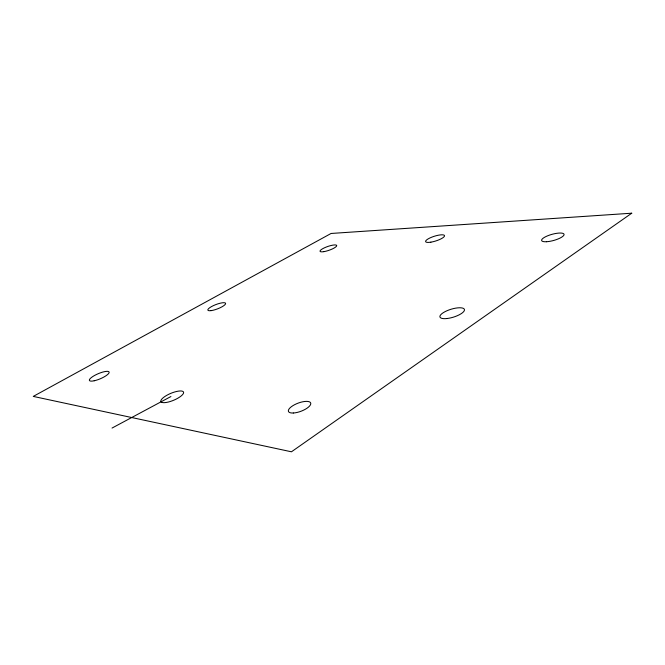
<?xml version="1.0" encoding="UTF-8"?>
<svg xmlns="http://www.w3.org/2000/svg" width="665" height="665" viewBox="0 0 665 665"><rect width="100%" height="100%" fill="white"/><g stroke="black" fill="none" stroke-linecap="round" stroke-linejoin="round"><path stroke-width="1" d="M112.044 428.061L170.913 396.54M631.75 213.199L291.453 451.801L33.25 396.406L331.079 233.465L631.75 213.199M161.329 402.076L160.822 401.228A12.261 3.732 -22.7 0 1 176.616 391.469A12.261 3.732 -22.7 0 1 179.899 396.914A12.261 3.732 -22.7 0 1 161.329 402.076M211.129 310.63A9.501 2.303 -21 0 0 225.526 303.947A9.501 2.303 -21 0 0 213.507 305.576A9.501 2.303 -21 0 0 211.129 310.63M430.878 242.168A9.917 2.469 -17.6 0 0 444.519 235.634A9.917 2.469 -17.6 0 0 429.765 238.037A9.917 2.469 -17.6 0 0 430.878 242.168M446.98 318.527A12.81 4.123 -17.1 0 0 464.444 309.508A12.81 4.123 -17.1 0 0 445.126 311.627A12.81 4.123 -17.1 0 0 446.98 318.527M293.323 413.007A11.887 4.314 -20.7 0 0 310.763 403.896A11.887 4.314 -20.7 0 0 294.62 404.686A11.887 4.314 -20.7 0 0 293.323 413.007M546.439 241.736A11.646 3.184 -15.5 0 0 564.045 234.795A11.646 3.184 -15.5 0 0 548.018 235.651A11.646 3.184 -15.5 0 0 546.439 241.736M323.913 251.644A8.82 2.003 -19.2 0 0 336.723 245.734A8.82 2.003 -19.2 0 0 324.495 247.787A8.82 2.003 -19.2 0 0 323.913 251.644M94.197 380.779A10.698 2.743 -23.1 0 0 109.16 372.375A10.698 2.743 -23.1 0 0 94.422 375.55A10.698 2.743 -23.1 0 0 94.197 380.779"/></g></svg>
